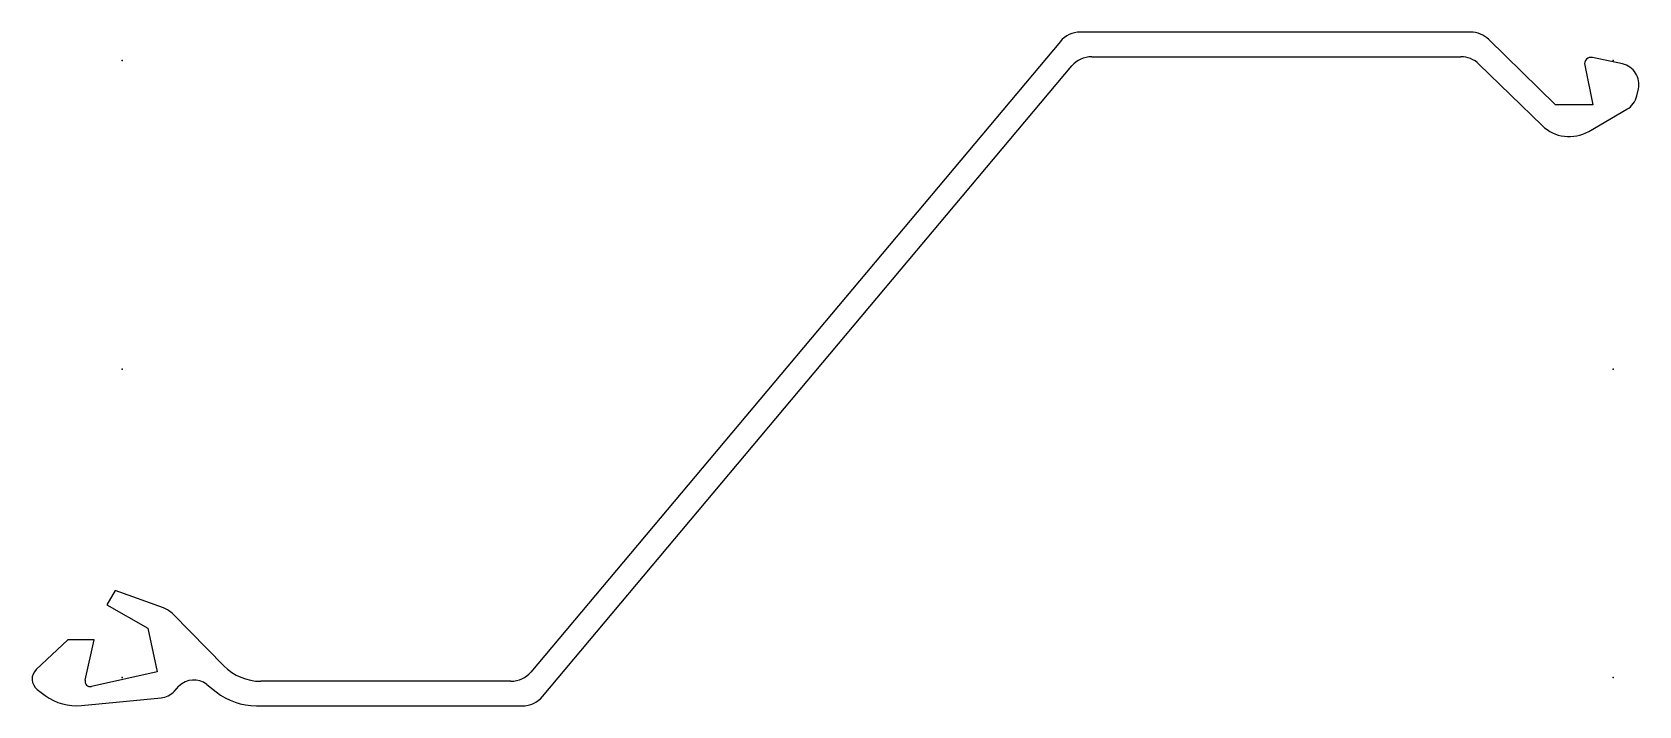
# Model space of a CAD drawing. Extents: x -35 to 585, y -130 to 130.
import ezdxf

# ---------------------------------------------------------------- set-up
doc = ezdxf.new("R2010")
doc.units = 0
doc.header["$MEASUREMENT"] = 0
doc.layers.get('0').update_dxf_attribs({"color": 5, "linetype": 'CONTINUOUS'})

msp = doc.modelspace()

# ---------------------------------------------------------------- linework, layer by layer
at = {"linetype": 'Continuous'}
for p, q in [((361.77264, 126.42798), (157.56737, -116.92798)), ((520.01984, 130), (369.43298, 130)), ((552.70001, 102), (527.01556, 127.14562)), ((373.86301, 120.5), (516.23309, 120.5)), ((578.57312, 117.70104), (566.96399, 120.19228)), ((161.99736, -126.42798), (366.20264, 116.92798)), ((523.21252, 117.66151), (547.55151, 93.94129)), ((563.9931, 117.2329), (567.20001, 102)), ((584.07556, 105.39296), (584.69348, 108.09651)), ((567.20001, 102), (552.70001, 102)), ((565.54364, 91.70647), (580.28888, 100.25444)), ((-2.7, -85.5), (-6, -91)), ((15.86314, -92.22578), (-2.7, -85.5)), ((-6, -91), (9.8, -100)), ((39.12068, -114.5118), (19.59229, -94.62178)), ((-21, -104.5), (-33.20495, -116.01787)), ((-10.9, -104.5), (-21, -104.5)), ((-14.32736, -120.13211), (-10.9, -104.5)), ((9.8, -100), (13.5, -116.8)), ((13.5, -116.8), (-11.93556, -122.51184)), ((-32.77554, -123.65257), (-29.69722, -125.96404)), ((19.94268, -124.4325), (21.86387, -122.44095)), ((32.5996, -121.73268), (36.16933, -124.57027)), ((149.907, -120.5), (53.39196, -120.5)), ((-15.72043, -129.87384), (14.9721, -126.83946)), ((51.72582, -130), (154.33701, -130))]:
    msp.add_line(p, q, dxfattribs=at)
for centre, radius, start, end in [((369.43298, 120), 10, 90, 139.99916), ((520.01984, 120), 10, 45.6073, 90), ((373.86301, 110.5), 10, 90, 139.99928), ((516.23309, 110.5), 10, 45.73772, 90), ((566.43945, 117.74792), 2.5, 77.88851, 191.88869), ((576.89459, 109.87911), 8, 347.12502, 77.88844), ((576.27667, 107.17556), 8, 300.10108, 347.12502), ((558.02069, 104.68357), 15, 225.73765, 300.10129), ((12.45666, -101.62769), 10, 44.47439, 70.0836), ((-29.77326, -119.65428), 5, 133.34096, 233.09747), ((53.39196, -100.5), 20, 224.47437, 270), ((149.907, -110.5), 10, 270, 319.99928), ((-12.37377, -120.56044), 2, 167.63348, 282.65647), ((27.62152, -127.99517), 8, 51.51868, 136.03029), ((-17.68812, -109.97088), 20, 233.09749, 275.64614), ((14.18503, -118.87827), 8, 275.64614, 316.03025), ((51.72582, -105), 25, 231.51868, 270), ((154.33701, -120), 10, 270, 319.99922)]:
    msp.add_arc(centre, radius, start, end, dxfattribs=at)
for p in [(0, 119), (575, 119), (0, 0), (575, 0), (0, -119), (575, -119)]:
    msp.add_point(p, dxfattribs=at)

doc.saveas('drawing.dxf')
